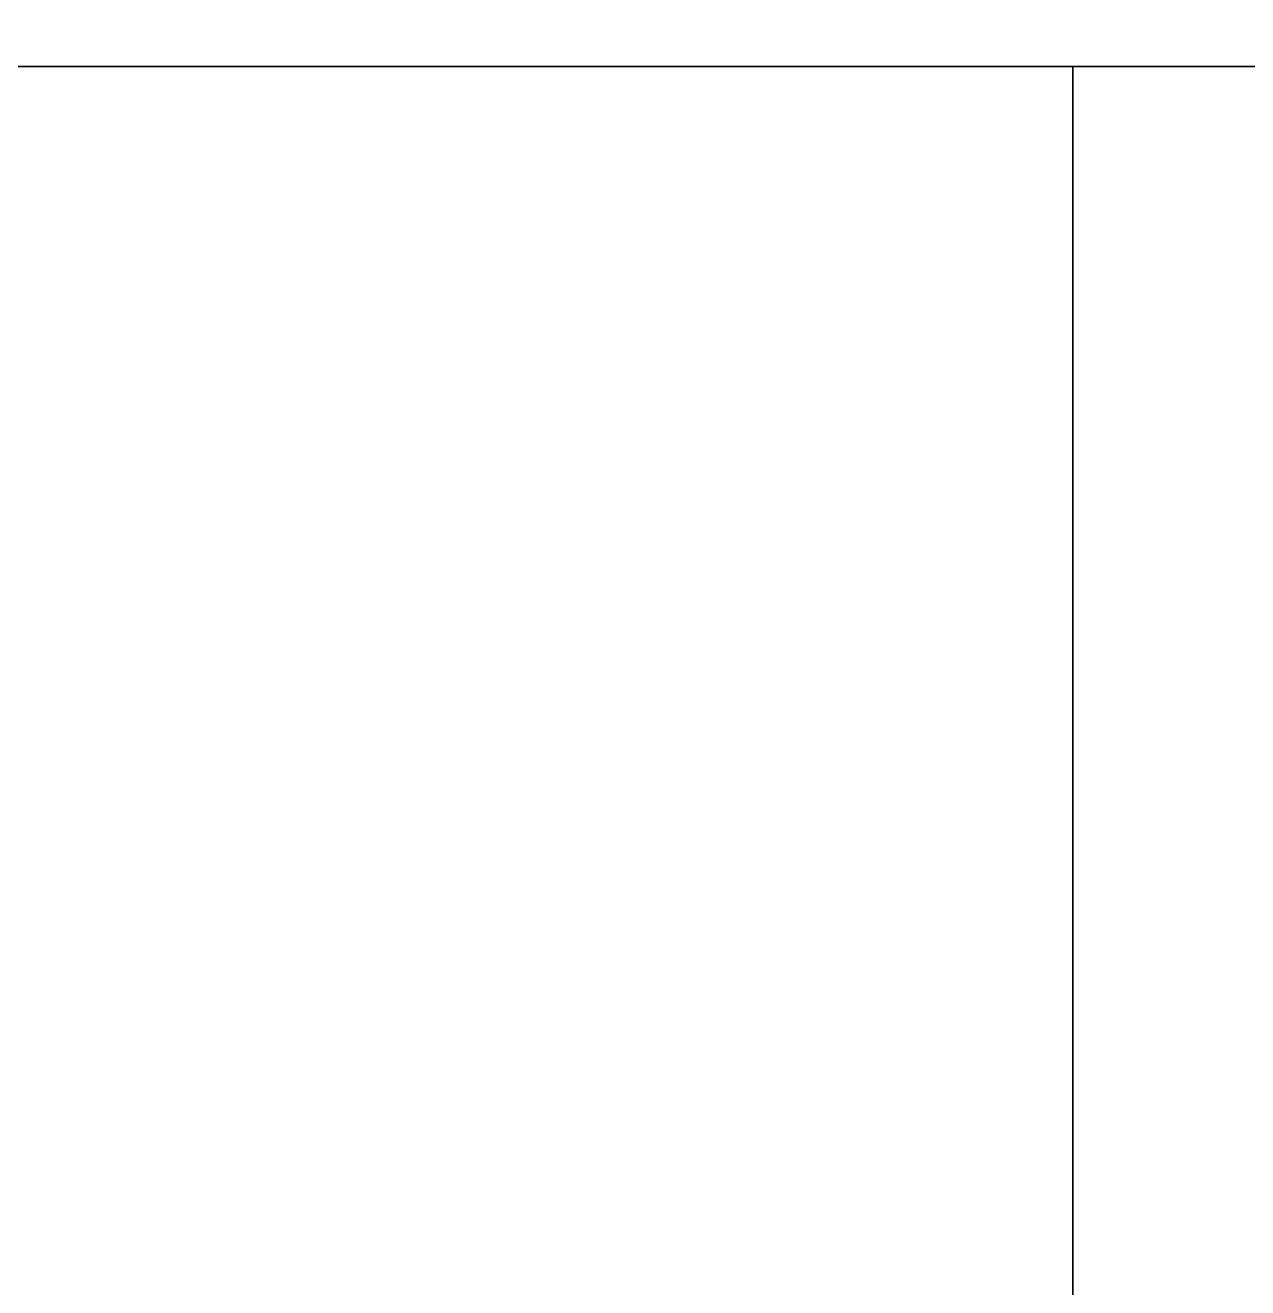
# Model space of a CAD drawing. Extents: x 0 to 2808, y -3840 to 0.
# Drawn here: x 1623.71 to 1640.39, y -3204.66 to -3187.44 of the extents above; entities that cross this region are included whole.
import ezdxf

# ---------------------------------------------------------------- set-up
doc = ezdxf.new("R2010")
doc.units = 0
for name, color, linetype in [('LAYER0', 7, 'CONTINUOUS'), ('LAYER1', 7, 'CONTINUOUS'), ('LAYER167', 7, 'CONTINUOUS'), ('LAYER172', 7, 'CONTINUOUS'), ('LAYER34', 7, 'CONTINUOUS'), ('LAYER35', 7, 'CONTINUOUS'), ('LAYER36', 7, 'CONTINUOUS'), ('LAYER37', 7, 'CONTINUOUS'), ('LAYER5', 7, 'CONTINUOUS'), ('LAYER8', 7, 'CONTINUOUS')]:
    doc.layers.add(name, color=color, linetype=linetype)

msp = doc.modelspace()

# ---------------------------------------------------------------- linework, layer by layer
at = {"layer": 'LAYER0', "invisible_edges": 1}
for points in [[(2790, 0), (0, -3840), (0, 0), (2790, 0)], [(2790, -3840, 5), (0, 0, 5), (0, -3840, 5), (2790, -3840, 5)], [(0, 0, 5), (2790, -3840, 5), (2790, 0, 5), (0, 0, 5)], [(0, -3840), (2790, 0), (2790, -3840), (0, -3840)]]:
    msp.add_3dface(points, dxfattribs=at)
at = {"layer": 'LAYER167', "invisible_edges": 1}
for points in [[(992, -3665.4, 1375.667), (1656, -3170, 1375.667), (1656, -3665.4, 1375.667), (992, -3665.4, 1375.667)], [(1656, -3170, 1375.667), (992, -3665.4, 1375.667), (992, -3170, 1375.667), (1656, -3170, 1375.667)], [(992, -3170, 1393.667), (1656, -3665.4, 1393.667), (1656, -3170, 1393.667), (992, -3170, 1393.667)], [(1656, -3665.4, 1393.667), (992, -3170, 1393.667), (992, -3665.4, 1393.667), (1656, -3665.4, 1393.667)]]:
    msp.add_3dface(points, dxfattribs=at)
at = {"layer": 'LAYER172', "invisible_edges": 1}
for points in [[(992, -3665.4, 1748.334), (1656, -3170, 1748.334), (1656, -3665.4, 1748.334), (992, -3665.4, 1748.334)], [(1656, -3170, 1748.334), (992, -3665.4, 1748.334), (992, -3170, 1748.334), (1656, -3170, 1748.334)], [(992, -3170, 1766.334), (1656, -3665.4, 1766.334), (1656, -3170, 1766.334), (992, -3170, 1766.334)], [(1656, -3665.4, 1766.334), (992, -3170, 1766.334), (992, -3665.4, 1766.334), (1656, -3665.4, 1766.334)]]:
    msp.add_3dface(points, dxfattribs=at)
at = {"layer": 'LAYER34', "invisible_edges": 1}
for points in [[(1656, -3665.4, 2139), (991.9999, -3170, 2139), (991.9999, -3665.4, 2139), (1656, -3665.4, 2139)], [(991.9999, -3170, 2139), (1656, -3665.4, 2139), (1656, -3170, 2139), (991.9999, -3170, 2139)], [(1656, -3170, 2121), (991.9999, -3665.4, 2121), (991.9999, -3170, 2121), (1656, -3170, 2121)], [(991.9999, -3665.4, 2121), (1656, -3170, 2121), (1656, -3665.4, 2121), (991.9999, -3665.4, 2121)]]:
    msp.add_3dface(points, dxfattribs=at)
at = {"layer": 'LAYER35', "invisible_edges": 1}
for points in [[(1656, -3665.4, 1021), (991.9999, -3170, 1021), (991.9999, -3665.4, 1021), (1656, -3665.4, 1021)], [(991.9999, -3170, 1021), (1656, -3665.4, 1021), (1656, -3170, 1021), (991.9999, -3170, 1021)], [(1656, -3170, 1003), (991.9999, -3665.4, 1003), (991.9999, -3170, 1003), (1656, -3170, 1003)], [(991.9999, -3665.4, 1003), (1656, -3170, 1003), (1656, -3665.4, 1003), (991.9999, -3665.4, 1003)]]:
    msp.add_3dface(points, dxfattribs=at)
at = {"layer": 'LAYER36', "invisible_edges": 1}
for points in [[(1620, -3638, 1003), (1638, -3188, 1003), (1620, -3188, 1003), (1620, -3638, 1003)], [(1638, -3188, 1003), (1620, -3638, 1003), (1638, -3638, 1003), (1638, -3188, 1003)], [(1620, -3188, 103), (1638, -3188, 1003), (1638, -3188, 103), (1620, -3188, 103)], [(1638, -3188, 1003), (1620, -3188, 103), (1620, -3188, 1003), (1638, -3188, 1003)], [(1638, -3638, 103), (1620, -3188, 103), (1638, -3188, 103), (1638, -3638, 103)], [(1620, -3188, 103), (1638, -3638, 103), (1620, -3638, 103), (1620, -3188, 103)], [(1638, -3638, 103), (1638, -3188, 1003), (1638, -3638, 1003), (1638, -3638, 103)], [(1638, -3188, 1003), (1638, -3638, 103), (1638, -3188, 103), (1638, -3188, 1003)]]:
    msp.add_3dface(points, dxfattribs=at)
at = {"layer": 'LAYER37', "invisible_edges": 1}
for points in [[(1638, -3268, 1003), (1656, -3188, 1003), (1638, -3188, 1003), (1638, -3268, 1003)], [(1656, -3188, 1003), (1638, -3268, 1003), (1656, -3268, 1003), (1656, -3188, 1003)], [(1638, -3188, 103), (1656, -3188, 1003), (1656, -3188, 103), (1638, -3188, 103)], [(1656, -3188, 1003), (1638, -3188, 103), (1638, -3188, 1003), (1656, -3188, 1003)], [(1656, -3268, 103), (1638, -3188, 103), (1656, -3188, 103), (1656, -3268, 103)], [(1638, -3188, 103), (1656, -3268, 103), (1638, -3268, 103), (1638, -3188, 103)], [(1638, -3188, 103), (1638, -3268, 1003), (1638, -3188, 1003), (1638, -3188, 103)], [(1638, -3268, 1003), (1638, -3188, 103), (1638, -3268, 103), (1638, -3268, 1003)]]:
    msp.add_3dface(points, dxfattribs=at)
at = {"layer": 'LAYER5', "invisible_edges": 1}
for points in [[(992, -3690, 85), (1656, -3110, 85), (1656, -3690, 85), (992, -3690, 85)], [(1656, -3110, 85), (992, -3690, 85), (992, -3110, 85), (1656, -3110, 85)], [(992, -3110, 103), (1656, -3690, 103), (1656, -3110, 103), (992, -3110, 103)], [(1656, -3690, 103), (992, -3110, 103), (992, -3690, 103), (1656, -3690, 103)]]:
    msp.add_3dface(points, dxfattribs=at)
at = {"layer": 'LAYER8', "invisible_edges": 1}
for points in [[(1656, -3690, 2594), (992, -3110, 2594), (992, -3690, 2594), (1656, -3690, 2594)], [(992, -3110, 2594), (1656, -3690, 2594), (1656, -3110, 2594), (992, -3110, 2594)], [(1656, -3110, 2576), (992, -3690, 2576), (992, -3110, 2576), (1656, -3110, 2576)], [(992, -3690, 2576), (1656, -3110, 2576), (1656, -3690, 2576), (992, -3690, 2576)]]:
    msp.add_3dface(points, dxfattribs=at)

# ---------------------------------------------------------------- meshes
at = {"layer": 'LAYER1'}
mesh = msp.add_polymesh((5, 2), dxfattribs=at)
for k, corner in enumerate([(2640, -3690, 2670), (2640, -150.0002, 2670), (150, -3690, 2670), (2640, -3690, 2670), (150, -150.0002, 2670), (150, -3690, 2670), (2640, -150.0002, 2670), (150, -150.0002, 2670), (2790, 0, 2670), (0, 0, 2670)]):
    mesh.set_mesh_vertex(divmod(k, 2), corner)

doc.saveas('drawing.dxf')
